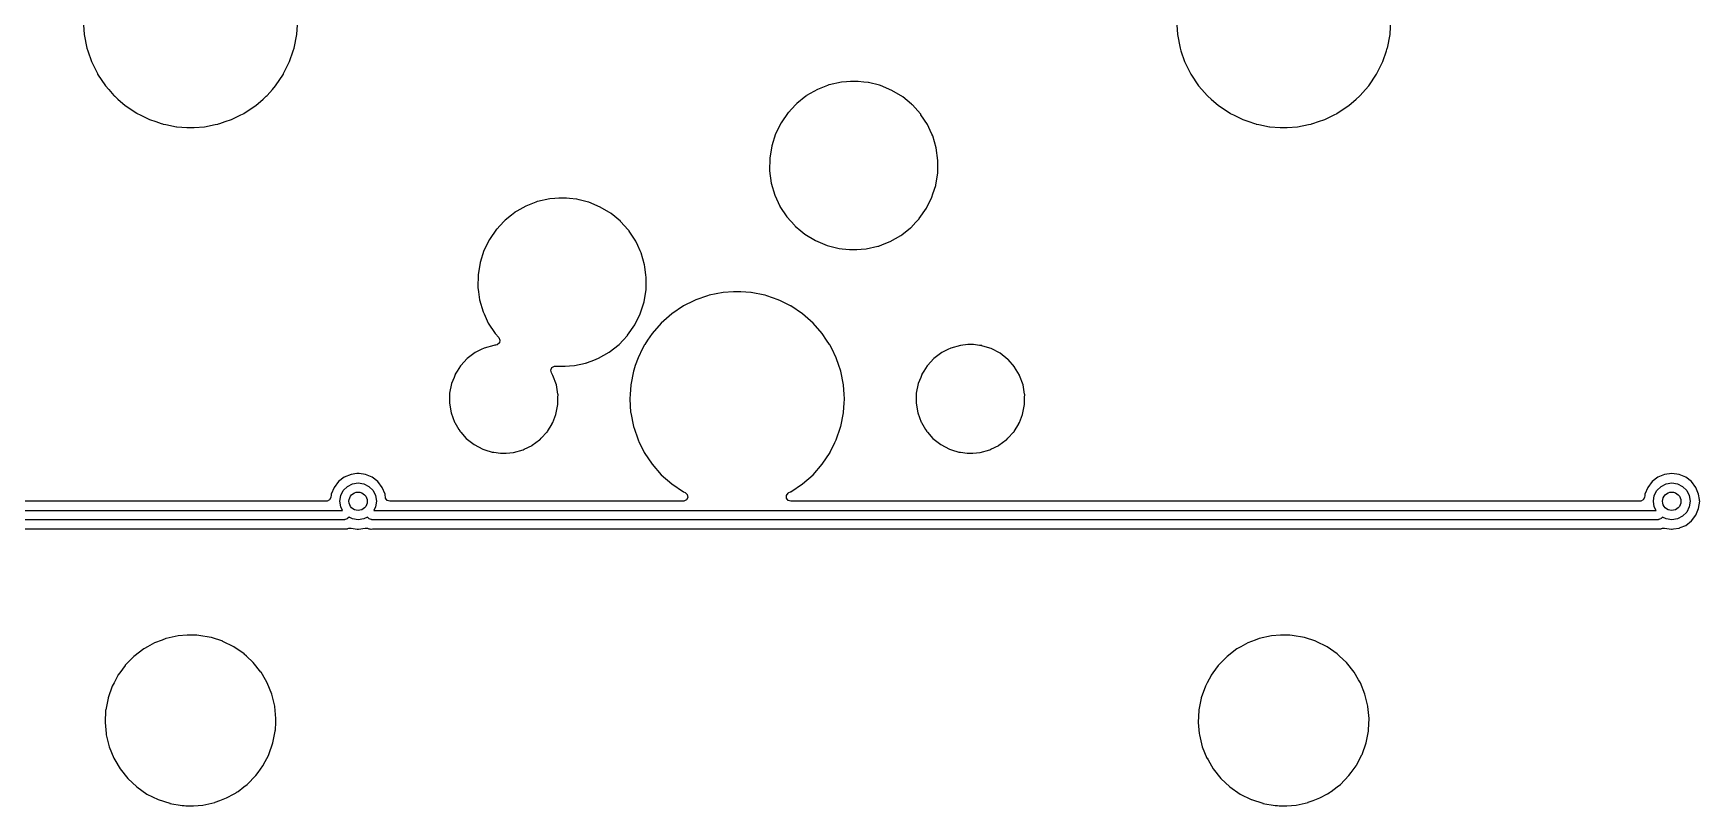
# Model space of a CAD drawing. Extents: x 0.6 to 14.8, y -5.2 to -0.6.
# Drawn here: x 12.655 to 14.084, y -3.779 to -3.117 of the extents above; entities that cross this region are included whole.
import ezdxf

# ---------------------------------------------------------------- set-up
doc = ezdxf.new("R2010")
doc.units = 0
doc.header["$MEASUREMENT"] = 0
doc.layers.add('BLACK', color=7, linetype='CONTINUOUS')

msp = doc.modelspace()

# ---------------------------------------------------------------- linework, layer by layer
at = {"layer": 'BLACK', "linetype": 'CONTINUOUS'}
for p, q in [((12.698, -3.10564), (12.6988, -3.11738)), ((12.8811, -3.11738), (12.8819, -3.10564)), ((13.635, -3.10564), (13.6358, -3.11738)), ((13.8181, -3.11738), (13.8189, -3.10564)), ((12.6988, -3.11738), (12.6988, -3.11751)), ((12.6988, -3.11751), (12.7011, -3.12931)), ((12.8787, -3.12931), (12.8811, -3.11751)), ((12.8811, -3.11751), (12.8811, -3.11738)), ((13.6358, -3.11738), (13.6358, -3.11751)), ((13.6358, -3.11751), (13.6381, -3.12931)), ((13.8158, -3.12931), (13.8181, -3.11751)), ((13.8181, -3.11751), (13.8181, -3.11738)), ((12.7011, -3.12931), (12.7012, -3.12943)), ((12.7012, -3.12943), (12.7012, -3.12943)), ((12.7012, -3.12943), (12.7019, -3.13155)), ((12.7019, -3.13155), (12.705, -3.1407)), ((12.705, -3.1407), (12.7058, -3.14239)), ((12.874, -3.14239), (12.8749, -3.1407)), ((12.8749, -3.1407), (12.878, -3.13155)), ((12.878, -3.13155), (12.8787, -3.12943)), ((12.8787, -3.12943), (12.8787, -3.12931)), ((12.8787, -3.12943), (12.8787, -3.12943)), ((13.6381, -3.12931), (13.6382, -3.12943)), ((13.6382, -3.12943), (13.6382, -3.12943)), ((13.6382, -3.12943), (13.6389, -3.13155)), ((13.6389, -3.13155), (13.642, -3.1407)), ((13.642, -3.1407), (13.6428, -3.14239)), ((13.8111, -3.14239), (13.8119, -3.1407)), ((13.8119, -3.1407), (13.815, -3.13155)), ((13.815, -3.13155), (13.8157, -3.12943)), ((13.8157, -3.12943), (13.8158, -3.12931)), ((13.8157, -3.12943), (13.8157, -3.12943)), ((12.7058, -3.14239), (12.7101, -3.15115)), ((12.7101, -3.15115), (12.7103, -3.15149)), ((12.7103, -3.15149), (12.717, -3.16149)), ((12.8629, -3.16149), (12.8696, -3.15149)), ((12.8696, -3.15149), (12.8697, -3.15115)), ((12.8697, -3.15115), (12.874, -3.14239)), ((13.6428, -3.14239), (13.6471, -3.15115)), ((13.6471, -3.15115), (13.6473, -3.15149)), ((13.6473, -3.15149), (13.654, -3.16149)), ((13.7999, -3.16149), (13.8066, -3.15149)), ((13.8066, -3.15149), (13.8067, -3.15115)), ((13.8067, -3.15115), (13.8111, -3.14239)), ((12.717, -3.16149), (12.7198, -3.16469)), ((12.7198, -3.16469), (12.7243, -3.16984)), ((12.7243, -3.16984), (12.7249, -3.17053)), ((12.7249, -3.17053), (12.725, -3.17061)), ((12.725, -3.17061), (12.7277, -3.17295)), ((12.8522, -3.17295), (12.8549, -3.17061)), ((12.8549, -3.17053), (12.8555, -3.16984)), ((12.8549, -3.17061), (12.8549, -3.17053)), ((12.8555, -3.16984), (12.8601, -3.16469)), ((12.8601, -3.16469), (12.8629, -3.16149)), ((13.3173, -3.17061), (13.3096, -3.17664)), ((13.3179, -3.1701), (13.3173, -3.17061)), ((13.318, -3.17001), (13.3179, -3.1701)), ((13.3179, -3.1701), (13.3179, -3.1701)), ((13.3273, -3.16469), (13.318, -3.17001)), ((13.3359, -3.16135), (13.3273, -3.16469)), ((13.3372, -3.16086), (13.3359, -3.16135)), ((13.3373, -3.16081), (13.3372, -3.16086)), ((13.3372, -3.16086), (13.3372, -3.16086)), ((13.3478, -3.15845), (13.3373, -3.16081)), ((13.3479, -3.15844), (13.3478, -3.15845)), ((13.3521, -3.15812), (13.3479, -3.15844)), ((13.3479, -3.15844), (13.3479, -3.15844)), ((13.3557, -3.15785), (13.3521, -3.15812)), ((13.3621, -3.15785), (13.3557, -3.15785)), ((13.3672, -3.15837), (13.3621, -3.15785)), ((13.3708, -3.15874), (13.3672, -3.15837)), ((13.371, -3.15875), (13.3708, -3.15874)), ((13.3708, -3.15874), (13.3708, -3.15874)), ((13.3711, -3.15879), (13.371, -3.15875)), ((13.3804, -3.16114), (13.3711, -3.15879)), ((13.3711, -3.15879), (13.3711, -3.15879)), ((13.3814, -3.16139), (13.3804, -3.16114)), ((13.3912, -3.16553), (13.3814, -3.16139)), ((13.4004, -3.17109), (13.3912, -3.16553)), ((13.654, -3.16149), (13.6568, -3.16469)), ((13.6568, -3.16469), (13.6613, -3.16984)), ((13.6613, -3.16984), (13.6619, -3.17053)), ((13.6619, -3.17053), (13.662, -3.17061)), ((13.662, -3.17061), (13.6647, -3.17295)), ((13.7892, -3.17295), (13.7919, -3.17061)), ((13.7919, -3.17061), (13.792, -3.17053)), ((13.792, -3.17053), (13.7926, -3.16984)), ((13.7926, -3.16984), (13.7971, -3.16469)), ((13.7971, -3.16469), (13.7999, -3.16149)), ((12.7277, -3.17295), (12.734, -3.17846)), ((12.734, -3.17846), (12.744, -3.18514)), ((12.8359, -3.18514), (12.8459, -3.17846)), ((12.8459, -3.17846), (12.8522, -3.17295)), ((13.3023, -3.18444), (13.2962, -3.19324)), ((13.3024, -3.18434), (13.3023, -3.18444)), ((13.3084, -3.17794), (13.3024, -3.18434)), ((13.3024, -3.18434), (13.3024, -3.18434)), ((13.3096, -3.17664), (13.3084, -3.17794)), ((13.4005, -3.17118), (13.4004, -3.17109)), ((13.408, -3.17737), (13.4005, -3.17118)), ((13.4086, -3.17794), (13.408, -3.17737)), ((13.4087, -3.17804), (13.4086, -3.17794)), ((13.4156, -3.18569), (13.4087, -3.17804)), ((13.4087, -3.17804), (13.4087, -3.17804)), ((13.6647, -3.17295), (13.671, -3.17846)), ((13.671, -3.17846), (13.681, -3.18514)), ((13.7729, -3.18514), (13.7829, -3.17846)), ((13.7829, -3.17846), (13.7892, -3.17295)), ((12.744, -3.18514), (12.7441, -3.1852)), ((12.7441, -3.1852), (12.7441, -3.1852)), ((12.7441, -3.1852), (12.7468, -3.18653)), ((12.7468, -3.18653), (12.7547, -3.19046)), ((12.7547, -3.19046), (12.7602, -3.19231)), ((12.7602, -3.19231), (12.7648, -3.19389)), ((12.7648, -3.19389), (12.7661, -3.19433)), ((12.7661, -3.19433), (12.7663, -3.19435)), ((12.7663, -3.19435), (12.7663, -3.19435)), ((12.7663, -3.19435), (12.7687, -3.19484)), ((12.7687, -3.19484), (12.7779, -3.19667)), ((12.7779, -3.19667), (12.7781, -3.19668)), ((12.7781, -3.19668), (12.7781, -3.19668)), ((12.7781, -3.19668), (12.7869, -3.19726)), ((12.7869, -3.19726), (12.7869, -3.19726)), ((12.7869, -3.19726), (12.7869, -3.19726)), ((12.7869, -3.19726), (12.7929, -3.19726)), ((12.7929, -3.19726), (12.793, -3.19726)), ((12.793, -3.19726), (12.8018, -3.19668)), ((12.793, -3.19726), (12.793, -3.19726)), ((12.8018, -3.19668), (12.8019, -3.19667)), ((12.8018, -3.19668), (12.8018, -3.19668)), ((12.8019, -3.19667), (12.8112, -3.19484)), ((12.8112, -3.19484), (12.8136, -3.19435)), ((12.8136, -3.19435), (12.8137, -3.19433)), ((12.8136, -3.19435), (12.8136, -3.19435)), ((12.8137, -3.19433), (12.815, -3.19389)), ((12.815, -3.19389), (12.8197, -3.19231)), ((12.8197, -3.19231), (12.8251, -3.19046)), ((12.8251, -3.19046), (12.8331, -3.18653)), ((12.8331, -3.18653), (12.8358, -3.1852)), ((12.8358, -3.1852), (12.8359, -3.18514)), ((12.8358, -3.1852), (12.8358, -3.1852)), ((13.2962, -3.19324), (13.2914, -3.20285)), ((13.4158, -3.18593), (13.4156, -3.18569)), ((13.4158, -3.18605), (13.4158, -3.18593)), ((13.416, -3.18635), (13.4158, -3.18605)), ((13.4158, -3.18605), (13.4158, -3.18605)), ((13.4216, -3.19488), (13.416, -3.18635)), ((13.424, -3.19994), (13.4216, -3.19488)), ((13.681, -3.18514), (13.6811, -3.1852)), ((13.6811, -3.1852), (13.6811, -3.1852)), ((13.6811, -3.1852), (13.6838, -3.18653)), ((13.6838, -3.18653), (13.6918, -3.19046)), ((13.6918, -3.19046), (13.6972, -3.19231)), ((13.6972, -3.19231), (13.7018, -3.19389)), ((13.7018, -3.19389), (13.7031, -3.19433)), ((13.7031, -3.19433), (13.7033, -3.19435)), ((13.7033, -3.19435), (13.7033, -3.19435)), ((13.7033, -3.19435), (13.7057, -3.19484)), ((13.7057, -3.19484), (13.7149, -3.19667)), ((13.7149, -3.19667), (13.7151, -3.19668)), ((13.7151, -3.19668), (13.7151, -3.19668)), ((13.7151, -3.19668), (13.7239, -3.19726)), ((13.7239, -3.19726), (13.7239, -3.19726)), ((13.7239, -3.19726), (13.7239, -3.19726)), ((13.7239, -3.19726), (13.7299, -3.19726)), ((13.7299, -3.19726), (13.73, -3.19726)), ((13.73, -3.19726), (13.7388, -3.19668)), ((13.73, -3.19726), (13.73, -3.19726)), ((13.7388, -3.19668), (13.7389, -3.19667)), ((13.7388, -3.19668), (13.7388, -3.19668)), ((13.7389, -3.19667), (13.7482, -3.19484)), ((13.7482, -3.19484), (13.7506, -3.19435)), ((13.7506, -3.19435), (13.7507, -3.19433)), ((13.7506, -3.19435), (13.7506, -3.19435)), ((13.7507, -3.19433), (13.752, -3.19389)), ((13.752, -3.19389), (13.7567, -3.19231)), ((13.7567, -3.19231), (13.7621, -3.19046)), ((13.7621, -3.19046), (13.7701, -3.18653)), ((13.7701, -3.18653), (13.7728, -3.1852)), ((13.7728, -3.1852), (13.7729, -3.18514)), ((13.7728, -3.1852), (13.7728, -3.1852)), ((13.2882, -3.21305), (13.2864, -3.22362)), ((13.2914, -3.20285), (13.2882, -3.21305)), ((13.4254, -3.20299), (13.424, -3.19994)), ((13.4261, -3.20461), (13.4254, -3.20299)), ((13.4291, -3.2149), (13.4261, -3.20461)), ((13.2864, -3.22362), (13.2863, -3.23433)), ((13.4306, -3.22551), (13.4291, -3.2149)), ((13.4305, -3.23433), (13.4306, -3.22565)), ((13.4306, -3.22565), (13.4306, -3.22551)), ((13.2863, -3.23433), (13.2877, -3.24495)), ((13.4287, -3.24679), (13.4301, -3.23802)), ((13.4301, -3.23802), (13.4304, -3.23636)), ((13.4304, -3.23484), (13.4305, -3.23433)), ((13.4304, -3.23622), (13.4304, -3.23484)), ((13.4304, -3.23636), (13.4304, -3.23622)), ((13.4304, -3.23636), (13.4304, -3.23636)), ((13.2877, -3.24495), (13.2907, -3.25523)), ((13.2907, -3.25523), (13.2908, -3.25536)), ((13.2908, -3.25536), (13.2908, -3.25536)), ((13.2908, -3.25536), (13.2951, -3.26476)), ((13.4254, -3.25699), (13.4263, -3.2542)), ((13.4263, -3.2542), (13.4287, -3.24693)), ((13.4287, -3.24693), (13.4287, -3.24679)), ((13.0679, -3.2701), (13.065, -3.27237)), ((13.068, -3.27001), (13.0679, -3.2701)), ((13.0679, -3.2701), (13.0679, -3.2701)), ((13.0686, -3.2697), (13.068, -3.27001)), ((13.0696, -3.2691), (13.0686, -3.2697)), ((13.0773, -3.26469), (13.0696, -3.2691)), ((13.0859, -3.26135), (13.0773, -3.26469)), ((13.0872, -3.26086), (13.0859, -3.26135)), ((13.0873, -3.26081), (13.0872, -3.26086)), ((13.0872, -3.26086), (13.0872, -3.26086)), ((13.0978, -3.25845), (13.0873, -3.26081)), ((13.0979, -3.25844), (13.0978, -3.25845)), ((13.1021, -3.25812), (13.0979, -3.25844)), ((13.0979, -3.25844), (13.0979, -3.25844)), ((13.1057, -3.25785), (13.1021, -3.25812)), ((13.1121, -3.25785), (13.1057, -3.25785)), ((13.1148, -3.25813), (13.1121, -3.25785)), ((13.1208, -3.25874), (13.1148, -3.25813)), ((13.121, -3.25875), (13.1208, -3.25874)), ((13.1208, -3.25874), (13.1208, -3.25874)), ((13.1232, -3.2593), (13.121, -3.25875)), ((13.1299, -3.26101), (13.1232, -3.2593)), ((13.1314, -3.26139), (13.1299, -3.26101)), ((13.1412, -3.26553), (13.1314, -3.26139)), ((13.1504, -3.27109), (13.1412, -3.26553)), ((13.2951, -3.26476), (13.2952, -3.26496)), ((13.2952, -3.26496), (13.3011, -3.27392)), ((13.4146, -3.2754), (13.4207, -3.2666)), ((13.4207, -3.2666), (13.4254, -3.25699)), ((13.0523, -3.28444), (13.0462, -3.29324)), ((13.0524, -3.28434), (13.0523, -3.28444)), ((13.0584, -3.27794), (13.0524, -3.28434)), ((13.0524, -3.28434), (13.0524, -3.28434)), ((13.0596, -3.27664), (13.0584, -3.27794)), ((13.065, -3.27237), (13.0596, -3.27664)), ((13.1505, -3.27118), (13.1504, -3.27109)), ((13.1584, -3.27771), (13.1505, -3.27118)), ((13.1586, -3.27794), (13.1584, -3.27771)), ((13.1587, -3.27804), (13.1586, -3.27794)), ((13.1647, -3.28468), (13.1587, -3.27804)), ((13.1587, -3.27804), (13.1587, -3.27804)), ((13.1658, -3.28593), (13.1647, -3.28468)), ((13.3011, -3.27392), (13.3012, -3.27402)), ((13.3012, -3.27402), (13.3012, -3.27402)), ((13.3012, -3.27402), (13.3078, -3.2814)), ((13.3078, -3.2814), (13.3082, -3.28191)), ((13.3082, -3.28191), (13.3083, -3.282)), ((13.3083, -3.282), (13.3083, -3.282)), ((13.3083, -3.282), (13.3131, -3.28593)), ((13.3995, -3.28933), (13.4071, -3.28329)), ((13.4071, -3.28329), (13.4073, -3.2832)), ((13.4073, -3.2832), (13.4117, -3.27853)), ((13.4117, -3.27853), (13.4145, -3.27551)), ((13.4145, -3.27551), (13.4146, -3.2754)), ((13.4145, -3.27551), (13.4145, -3.27551)), ((13.0462, -3.29324), (13.0414, -3.30285)), ((13.1658, -3.28605), (13.1658, -3.28593)), ((13.166, -3.2863), (13.1658, -3.28605)), ((13.1658, -3.28605), (13.1658, -3.28605)), ((13.1716, -3.29488), (13.166, -3.2863)), ((13.1733, -3.29849), (13.1716, -3.29488)), ((13.1754, -3.30299), (13.1733, -3.29849)), ((13.3131, -3.28593), (13.3165, -3.28876)), ((13.3165, -3.28876), (13.3256, -3.29431)), ((13.3256, -3.29431), (13.3355, -3.29846)), ((13.3355, -3.29846), (13.3356, -3.29849)), ((13.3356, -3.29849), (13.3356, -3.29849)), ((13.3356, -3.29849), (13.3403, -3.29969)), ((13.3691, -3.3014), (13.3792, -3.29911)), ((13.3792, -3.29911), (13.3794, -3.29906)), ((13.3794, -3.29906), (13.3796, -3.29903)), ((13.3796, -3.29903), (13.3798, -3.29893)), ((13.3798, -3.29893), (13.383, -3.29771)), ((13.383, -3.29771), (13.3895, -3.29515)), ((13.3895, -3.29515), (13.3988, -3.28983)), ((13.3988, -3.28983), (13.3995, -3.28933)), ((13.0382, -3.31305), (13.0364, -3.32362)), ((13.0414, -3.30285), (13.0382, -3.31305)), ((13.1761, -3.30461), (13.1754, -3.30299)), ((13.1791, -3.3149), (13.1761, -3.30461)), ((13.3403, -3.29969), (13.3459, -3.30109)), ((13.3459, -3.30109), (13.346, -3.30111)), ((13.346, -3.30111), (13.346, -3.30111)), ((13.346, -3.30111), (13.3486, -3.30136)), ((13.3486, -3.30136), (13.3548, -3.30199)), ((13.3548, -3.30199), (13.3612, -3.30199)), ((13.3612, -3.30199), (13.3647, -3.30172)), ((13.3647, -3.30172), (13.369, -3.30141)), ((13.369, -3.30141), (13.3691, -3.3014)), ((13.369, -3.30141), (13.369, -3.30141)), ((13.0364, -3.32362), (13.0363, -3.33433)), ((13.1794, -3.31689), (13.1791, -3.3149)), ((13.1803, -3.32378), (13.1794, -3.31689)), ((13.1806, -3.32551), (13.1803, -3.32378)), ((13.1804, -3.33622), (13.1806, -3.32551)), ((13.0363, -3.33433), (13.0363, -3.33448)), ((13.0363, -3.33448), (13.0363, -3.33448)), ((13.0363, -3.33448), (13.0368, -3.33817)), ((13.0368, -3.33817), (13.0377, -3.34495)), ((13.1787, -3.34679), (13.1804, -3.33622)), ((13.2331, -3.34162), (13.2232, -3.34497)), ((13.2345, -3.34115), (13.2331, -3.34162)), ((13.2346, -3.34111), (13.2345, -3.34115)), ((13.2345, -3.34115), (13.2345, -3.34115)), ((13.2464, -3.33876), (13.2346, -3.34111)), ((13.2466, -3.33875), (13.2464, -3.33876)), ((13.2554, -3.33817), (13.2466, -3.33875)), ((13.2466, -3.33875), (13.2466, -3.33875)), ((13.2614, -3.33817), (13.2554, -3.33817)), ((13.2554, -3.33817), (13.2554, -3.33817)), ((13.2554, -3.33817), (13.2554, -3.33817)), ((13.2615, -3.33817), (13.2614, -3.33817)), ((13.2703, -3.33875), (13.2615, -3.33817)), ((13.2615, -3.33817), (13.2615, -3.33817)), ((13.2704, -3.33876), (13.2703, -3.33875)), ((13.2703, -3.33875), (13.2703, -3.33875)), ((13.2822, -3.34111), (13.2704, -3.33876)), ((13.2824, -3.34115), (13.2822, -3.34111)), ((13.2838, -3.34162), (13.2824, -3.34115)), ((13.2824, -3.34115), (13.2824, -3.34115)), ((13.2936, -3.34497), (13.2838, -3.34162)), ((13.0377, -3.34495), (13.0407, -3.35523)), ((13.0407, -3.35523), (13.0408, -3.35536)), ((13.0408, -3.35536), (13.0408, -3.35536)), ((13.0408, -3.35536), (13.0416, -3.35712)), ((13.1754, -3.35699), (13.1787, -3.34679)), ((13.2125, -3.35029), (13.2025, -3.35697)), ((13.2126, -3.35023), (13.2125, -3.35029)), ((13.2214, -3.3459), (13.2126, -3.35023)), ((13.2126, -3.35023), (13.2126, -3.35023)), ((13.2232, -3.34497), (13.2214, -3.3459)), ((13.2955, -3.3459), (13.2936, -3.34497)), ((13.3043, -3.35023), (13.2955, -3.3459)), ((13.3044, -3.35029), (13.3043, -3.35023)), ((13.3043, -3.35023), (13.3043, -3.35023)), ((13.3144, -3.35697), (13.3044, -3.35029)), ((13.0416, -3.35712), (13.0452, -3.36496)), ((13.0452, -3.36496), (13.0511, -3.37392)), ((13.1646, -3.3754), (13.1707, -3.3666)), ((13.1707, -3.3666), (13.1754, -3.35699)), ((13.1934, -3.3649), (13.1855, -3.37395)), ((13.2025, -3.35697), (13.1934, -3.3649)), ((13.3235, -3.3649), (13.3144, -3.35697)), ((13.3314, -3.37395), (13.3235, -3.3649)), ((13.0499, -3.38403), (13.0417, -3.38635)), ((13.0508, -3.38395), (13.0499, -3.38403)), ((13.0517, -3.38387), (13.0508, -3.38395)), ((13.0511, -3.37392), (13.0541, -3.37733)), ((13.0529, -3.38356), (13.0517, -3.38387)), ((13.0547, -3.38195), (13.0529, -3.38356)), ((13.0541, -3.37733), (13.0542, -3.37739)), ((13.0542, -3.37739), (13.0552, -3.3796)), ((13.0552, -3.3796), (13.0547, -3.38195)), ((13.1488, -3.38983), (13.1573, -3.3832)), ((13.1573, -3.3832), (13.1607, -3.3796)), ((13.1607, -3.3796), (13.1645, -3.37551)), ((13.1645, -3.37551), (13.1646, -3.3754)), ((13.1645, -3.37551), (13.1645, -3.37551)), ((13.1787, -3.38406), (13.1774, -3.3868)), ((13.1788, -3.38395), (13.1787, -3.38406)), ((13.1787, -3.38406), (13.1787, -3.38406)), ((13.1793, -3.3832), (13.1788, -3.38395)), ((13.1817, -3.3796), (13.1793, -3.3832)), ((13.1855, -3.37395), (13.1817, -3.3796)), ((13.3352, -3.3796), (13.3314, -3.37395)), ((13.3376, -3.3832), (13.3352, -3.3796)), ((13.3381, -3.38395), (13.3376, -3.3832)), ((13.3381, -3.38406), (13.3381, -3.38395)), ((13.3395, -3.3868), (13.3381, -3.38406)), ((13.3381, -3.38406), (13.3381, -3.38406)), ((13.4499, -3.38403), (13.4417, -3.38635)), ((13.4563, -3.38344), (13.4499, -3.38403)), ((13.4612, -3.38344), (13.4563, -3.38344)), ((13.4661, -3.38403), (13.4612, -3.38344)), ((13.468, -3.38424), (13.4661, -3.38403)), ((13.4681, -3.38427), (13.468, -3.38424)), ((13.468, -3.38424), (13.468, -3.38424)), ((13.4683, -3.38432), (13.4681, -3.38427)), ((13.4731, -3.38579), (13.4683, -3.38432)), ((13.4683, -3.38432), (13.4683, -3.38432)), ((13.0271, -3.39537), (13.0215, -3.40136)), ((13.0272, -3.39523), (13.0271, -3.39537)), ((13.034, -3.39012), (13.0272, -3.39523)), ((13.0392, -3.38757), (13.034, -3.39012)), ((13.0415, -3.38642), (13.0392, -3.38757)), ((13.0417, -3.38635), (13.0415, -3.38642)), ((13.0415, -3.38642), (13.0415, -3.38642)), ((13.1191, -3.4014), (13.1284, -3.39929)), ((13.1284, -3.39929), (13.1294, -3.39906)), ((13.1294, -3.39906), (13.1296, -3.39903)), ((13.1296, -3.39903), (13.1301, -3.39884)), ((13.1301, -3.39884), (13.1356, -3.3967)), ((13.1356, -3.3967), (13.1395, -3.39515)), ((13.1395, -3.39515), (13.1488, -3.38983)), ((13.1735, -3.39473), (13.1712, -3.40138)), ((13.1774, -3.3868), (13.1735, -3.39473)), ((13.3434, -3.39473), (13.3395, -3.3868)), ((13.3456, -3.40138), (13.3434, -3.39473)), ((13.4271, -3.39537), (13.4215, -3.40136)), ((13.4272, -3.39523), (13.4271, -3.39537)), ((13.434, -3.39012), (13.4272, -3.39523)), ((13.4392, -3.38757), (13.434, -3.39012)), ((13.4415, -3.38642), (13.4392, -3.38757)), ((13.4417, -3.38635), (13.4415, -3.38642)), ((13.4415, -3.38642), (13.4415, -3.38642)), ((13.4763, -3.3868), (13.4731, -3.38579)), ((13.4839, -3.39078), (13.4763, -3.3868)), ((13.4906, -3.39606), (13.4839, -3.39078)), ((13.4907, -3.3962), (13.4906, -3.39606)), ((13.4961, -3.40235), (13.4907, -3.3962)), ((13.0158, -3.41146), (13.0137, -3.41666)), ((13.0168, -3.4089), (13.0158, -3.41146)), ((13.0185, -3.40604), (13.0168, -3.40873)), ((13.0168, -3.40873), (13.0168, -3.4089)), ((13.0168, -3.4089), (13.0168, -3.4089)), ((13.0213, -3.40166), (13.0185, -3.40604)), ((13.0214, -3.40151), (13.0213, -3.40166)), ((13.0213, -3.40166), (13.0213, -3.40166)), ((13.0215, -3.40136), (13.0214, -3.40151)), ((13.0988, -3.40533), (13.0997, -3.40312)), ((13.0993, -3.40768), (13.0988, -3.40533)), ((13.1006, -3.40983), (13.0993, -3.40768)), ((13.0997, -3.40312), (13.1018, -3.40189)), ((13.1035, -3.41784), (13.1006, -3.40983)), ((13.1018, -3.40189), (13.103, -3.40181)), ((13.103, -3.40181), (13.1048, -3.40199)), ((13.1048, -3.40199), (13.1112, -3.40199)), ((13.1112, -3.40199), (13.1147, -3.40172)), ((13.1147, -3.40172), (13.119, -3.40141)), ((13.119, -3.40141), (13.1191, -3.4014)), ((13.119, -3.40141), (13.119, -3.40141)), ((13.1696, -3.40612), (13.1673, -3.41792)), ((13.1699, -3.40533), (13.1696, -3.40612)), ((13.1712, -3.40138), (13.1699, -3.40533)), ((13.347, -3.40533), (13.3456, -3.40138)), ((13.3473, -3.40612), (13.347, -3.40533)), ((13.3496, -3.41792), (13.3473, -3.40612)), ((13.4158, -3.41146), (13.4137, -3.41666)), ((13.4168, -3.4089), (13.4158, -3.41146)), ((13.4185, -3.40604), (13.4168, -3.40873)), ((13.4168, -3.40873), (13.4168, -3.4089)), ((13.4168, -3.4089), (13.4168, -3.4089)), ((13.4213, -3.40166), (13.4185, -3.40604)), ((13.4214, -3.40151), (13.4213, -3.40166)), ((13.4213, -3.40166), (13.4213, -3.40166)), ((13.4215, -3.40136), (13.4214, -3.40151)), ((13.4962, -3.40249), (13.4961, -3.40235)), ((13.4961, -3.40235), (13.4961, -3.40235)), ((13.4963, -3.40264), (13.4962, -3.40249)), ((13.5005, -3.40967), (13.4963, -3.40264)), ((13.4963, -3.40264), (13.4963, -3.40264)), ((13.5006, -3.40983), (13.5005, -3.40967)), ((13.5005, -3.40967), (13.5005, -3.40967)), ((13.5035, -3.41784), (13.5006, -3.40983)), ((13.012, -3.42632), (13.0119, -3.43299)), ((13.0137, -3.41666), (13.012, -3.42504)), ((13.012, -3.42504), (13.012, -3.42632)), ((13.1035, -3.41802), (13.1035, -3.41784)), ((13.1049, -3.426), (13.1035, -3.41802)), ((13.105, -3.42626), (13.1049, -3.426)), ((13.1049, -3.42843), (13.105, -3.42644)), ((13.105, -3.42644), (13.105, -3.42626)), ((13.105, -3.42644), (13.105, -3.42644)), ((13.1667, -3.426), (13.1665, -3.42992)), ((13.1673, -3.41805), (13.1667, -3.426)), ((13.1673, -3.41792), (13.1673, -3.41805)), ((13.1673, -3.41805), (13.1673, -3.41805)), ((13.3496, -3.41805), (13.3496, -3.41792)), ((13.3501, -3.426), (13.3496, -3.41805)), ((13.3496, -3.41805), (13.3496, -3.41805)), ((13.3504, -3.42992), (13.3501, -3.426)), ((13.412, -3.42632), (13.4119, -3.43299)), ((13.4137, -3.41666), (13.412, -3.42504)), ((13.412, -3.42504), (13.412, -3.42632)), ((13.5035, -3.41802), (13.5035, -3.41784)), ((13.5049, -3.426), (13.5035, -3.41802)), ((13.505, -3.42626), (13.5049, -3.426)), ((13.5049, -3.42843), (13.505, -3.42644)), ((13.505, -3.42644), (13.505, -3.42626)), ((13.505, -3.42644), (13.505, -3.42644)), ((13.0119, -3.43299), (13.0119, -3.43358)), ((13.0119, -3.43358), (13.0133, -3.442)), ((13.0133, -3.442), (13.0163, -3.45002)), ((13.1032, -3.44318), (13.1049, -3.4348)), ((13.1049, -3.4348), (13.1049, -3.42843)), ((13.1665, -3.42992), (13.1665, -3.43005)), ((13.1665, -3.43005), (13.1672, -3.44137)), ((13.1672, -3.44137), (13.1673, -3.44192)), ((13.1673, -3.44192), (13.1696, -3.45372)), ((13.3473, -3.45372), (13.3496, -3.44192)), ((13.3496, -3.44137), (13.3501, -3.43358)), ((13.3496, -3.44192), (13.3496, -3.44137)), ((13.3501, -3.43358), (13.3504, -3.43005)), ((13.3504, -3.43005), (13.3504, -3.42992)), ((13.4119, -3.43299), (13.4119, -3.43358)), ((13.4119, -3.43358), (13.4133, -3.442)), ((13.4133, -3.442), (13.4163, -3.45002)), ((13.5032, -3.44318), (13.5049, -3.4348)), ((13.5049, -3.43358), (13.5049, -3.42843)), ((13.5049, -3.4348), (13.5049, -3.43358)), ((13.0163, -3.45002), (13.0164, -3.45017)), ((13.0164, -3.45017), (13.0164, -3.45017)), ((13.0164, -3.45017), (13.02, -3.45624)), ((13.02, -3.45624), (13.0207, -3.45736)), ((13.0958, -3.45776), (13.0999, -3.45126)), ((13.0999, -3.45126), (13.1, -3.45111)), ((13.1, -3.45111), (13.1004, -3.45017)), ((13.1004, -3.45017), (13.1031, -3.44334)), ((13.1031, -3.44334), (13.1032, -3.44318)), ((13.1696, -3.45372), (13.1697, -3.45384)), ((13.1697, -3.45384), (13.1697, -3.45384)), ((13.1697, -3.45384), (13.1698, -3.45428)), ((13.1698, -3.45428), (13.1735, -3.46511)), ((13.3434, -3.46511), (13.3471, -3.45428)), ((13.3471, -3.45428), (13.3472, -3.45384)), ((13.3472, -3.45384), (13.3473, -3.45372)), ((13.3472, -3.45384), (13.3472, -3.45384)), ((13.4163, -3.45002), (13.4164, -3.45017)), ((13.4164, -3.45017), (13.4164, -3.45017)), ((13.4164, -3.45017), (13.42, -3.45624)), ((13.42, -3.45624), (13.4207, -3.45736)), ((13.4958, -3.45776), (13.4999, -3.45126)), ((13.4999, -3.45126), (13.5, -3.45111)), ((13.5, -3.45111), (13.5004, -3.45017)), ((13.5004, -3.45017), (13.5031, -3.44334)), ((13.5031, -3.44334), (13.5032, -3.44318)), ((13.0207, -3.45736), (13.0208, -3.45749)), ((13.0208, -3.45749), (13.0208, -3.45749)), ((13.0208, -3.45749), (13.0217, -3.4585)), ((13.0217, -3.4585), (13.0263, -3.46378)), ((13.0263, -3.46378), (13.033, -3.46907)), ((13.033, -3.46907), (13.0406, -3.47304)), ((13.076, -3.4731), (13.0827, -3.4698)), ((13.0827, -3.4698), (13.0828, -3.46972)), ((13.0827, -3.4698), (13.0827, -3.4698)), ((13.0828, -3.46972), (13.089, -3.46508)), ((13.089, -3.46508), (13.0895, -3.46471)), ((13.0895, -3.46471), (13.0897, -3.46461)), ((13.0895, -3.46471), (13.0895, -3.46471)), ((13.0897, -3.46461), (13.0906, -3.46364)), ((13.0906, -3.46364), (13.0953, -3.45847)), ((13.0953, -3.45847), (13.0955, -3.45834)), ((13.0953, -3.45847), (13.0953, -3.45847)), ((13.0955, -3.45834), (13.0958, -3.45776)), ((13.1735, -3.46511), (13.1746, -3.46744)), ((13.1746, -3.46744), (13.1787, -3.4756)), ((13.3382, -3.4756), (13.3422, -3.46744)), ((13.3422, -3.46744), (13.3434, -3.46511)), ((13.4207, -3.45736), (13.4208, -3.45749)), ((13.4208, -3.45749), (13.4208, -3.45749)), ((13.4208, -3.45749), (13.4217, -3.4585)), ((13.4217, -3.4585), (13.4263, -3.46378)), ((13.4263, -3.46378), (13.433, -3.46907)), ((13.433, -3.46907), (13.4406, -3.47304)), ((13.476, -3.4731), (13.4827, -3.4698)), ((13.4827, -3.4698), (13.4828, -3.46972)), ((13.4827, -3.4698), (13.4827, -3.4698)), ((13.4828, -3.46972), (13.489, -3.46508)), ((13.489, -3.46508), (13.4895, -3.46471)), ((13.4895, -3.46471), (13.4897, -3.46461)), ((13.4895, -3.46471), (13.4895, -3.46471)), ((13.4897, -3.46461), (13.4906, -3.46364)), ((13.4906, -3.46364), (13.4953, -3.45847)), ((13.4953, -3.45847), (13.4955, -3.45834)), ((13.4953, -3.45847), (13.4953, -3.45847)), ((13.4955, -3.45834), (13.4958, -3.45776)), ((13.0406, -3.47304), (13.0421, -3.47353)), ((13.0421, -3.47353), (13.0486, -3.47552)), ((13.0486, -3.47552), (13.0486, -3.47552)), ((13.0486, -3.47552), (13.0487, -3.47558)), ((13.0487, -3.47558), (13.0489, -3.4756)), ((13.0489, -3.4756), (13.0489, -3.4756)), ((13.0489, -3.4756), (13.0498, -3.47571)), ((13.0498, -3.47571), (13.0557, -3.4764)), ((13.0557, -3.4764), (13.0606, -3.4764)), ((13.0606, -3.4764), (13.0669, -3.47582)), ((13.0669, -3.47582), (13.0752, -3.4735)), ((13.0752, -3.4735), (13.076, -3.4731)), ((13.1787, -3.4756), (13.1788, -3.4759)), ((13.1788, -3.4759), (13.1855, -3.4859)), ((13.3314, -3.4859), (13.3381, -3.4759)), ((13.3381, -3.4759), (13.3382, -3.4756)), ((13.4406, -3.47304), (13.4421, -3.47353)), ((13.4421, -3.47353), (13.4486, -3.47552)), ((13.4486, -3.47552), (13.4486, -3.47552)), ((13.4486, -3.47552), (13.4487, -3.47558)), ((13.4487, -3.47558), (13.4489, -3.4756)), ((13.4489, -3.4756), (13.4489, -3.4756)), ((13.4489, -3.4756), (13.4498, -3.47571)), ((13.4498, -3.47571), (13.4557, -3.4764)), ((13.4557, -3.4764), (13.4606, -3.4764)), ((13.4606, -3.4764), (13.4669, -3.47582)), ((13.4669, -3.47582), (13.4752, -3.4735)), ((13.4752, -3.4735), (13.476, -3.4731)), ((12.9217, -3.49707), (12.9168, -3.50086)), ((12.9275, -3.49468), (12.9217, -3.49707)), ((12.9326, -3.494), (12.9275, -3.49468)), ((12.9334, -3.4939), (12.9326, -3.494)), ((12.9336, -3.49387), (12.9334, -3.4939)), ((12.9339, -3.4939), (12.9336, -3.49387)), ((12.9346, -3.494), (12.9339, -3.4939)), ((12.9398, -3.49468), (12.9346, -3.494)), ((12.9456, -3.49707), (12.9398, -3.49468)), ((12.9505, -3.50086), (12.9456, -3.49707)), ((13.1855, -3.4859), (13.1934, -3.49494)), ((13.1934, -3.49494), (13.2025, -3.50287)), ((13.3144, -3.50287), (13.3235, -3.49494)), ((13.3235, -3.49494), (13.3314, -3.4859)), ((14.0477, -3.49707), (14.0428, -3.50086)), ((14.0534, -3.49468), (14.0477, -3.49707)), ((14.0596, -3.49387), (14.0534, -3.49468)), ((14.0658, -3.49468), (14.0596, -3.49387)), ((14.0715, -3.49707), (14.0658, -3.49468)), ((14.0765, -3.50086), (14.0715, -3.49707)), ((12.9105, -3.51211), (12.9102, -3.51431)), ((12.9106, -3.51154), (12.9105, -3.51211)), ((12.913, -3.50579), (12.9106, -3.51154)), ((12.9168, -3.50086), (12.913, -3.50579)), ((12.9179, -3.51772), (12.9187, -3.51285)), ((12.9187, -3.51285), (12.9209, -3.50846)), ((12.9209, -3.50846), (12.9244, -3.50498)), ((12.9244, -3.50498), (12.9288, -3.50274)), ((12.9288, -3.50274), (12.9336, -3.50197)), ((12.9336, -3.50197), (12.9385, -3.50274)), ((12.9385, -3.50274), (12.9429, -3.50498)), ((12.9429, -3.50498), (12.9464, -3.50846)), ((12.9464, -3.50846), (12.9486, -3.51285)), ((12.9486, -3.51285), (12.9494, -3.51772)), ((12.9543, -3.50579), (12.9505, -3.50086)), ((12.9567, -3.51154), (12.9543, -3.50579)), ((12.9567, -3.51211), (12.9567, -3.51154)), ((12.957, -3.51431), (12.9567, -3.51211)), ((13.2025, -3.50287), (13.2125, -3.50955)), ((13.2125, -3.50955), (13.2126, -3.50961)), ((13.2126, -3.50961), (13.2126, -3.50961)), ((13.2126, -3.50961), (13.214, -3.5103)), ((13.214, -3.5103), (13.2157, -3.51198)), ((13.2157, -3.51198), (13.2161, -3.51436)), ((13.3009, -3.51259), (13.3023, -3.51065)), ((13.3009, -3.515), (13.3009, -3.51259)), ((13.3023, -3.51065), (13.3029, -3.5103)), ((13.3029, -3.5103), (13.3043, -3.50961)), ((13.3043, -3.50961), (13.3044, -3.50955)), ((13.3043, -3.50961), (13.3043, -3.50961)), ((13.3044, -3.50955), (13.3144, -3.50287)), ((14.0364, -3.51275), (14.0362, -3.51431)), ((14.0366, -3.51154), (14.0364, -3.51275)), ((14.039, -3.50579), (14.0366, -3.51154)), ((14.0428, -3.50086), (14.039, -3.50579)), ((14.0439, -3.51772), (14.0446, -3.51285)), ((14.0446, -3.51285), (14.0469, -3.50846)), ((14.0469, -3.50846), (14.0504, -3.50498)), ((14.0504, -3.50498), (14.0547, -3.50274)), ((14.0547, -3.50274), (14.0596, -3.50197)), ((14.0596, -3.50197), (14.0645, -3.50274)), ((14.0645, -3.50274), (14.0689, -3.50498)), ((14.0689, -3.50498), (14.0724, -3.50846)), ((14.0724, -3.50846), (14.0746, -3.51285)), ((14.0746, -3.51285), (14.0754, -3.51772)), ((14.0803, -3.50579), (14.0765, -3.50086)), ((14.0826, -3.51154), (14.0803, -3.50579)), ((14.0833, -3.51616), (14.0826, -3.51154)), ((11.8267, -3.52559), (12.9202, -3.52559)), ((12.7971, -3.5177), (12.1796, -3.5177)), ((12.9064, -3.5177), (12.7971, -3.5177)), ((12.9071, -3.51763), (12.9064, -3.5177)), ((12.9092, -3.51648), (12.9071, -3.51763)), ((12.9102, -3.51431), (12.9092, -3.51648)), ((12.9187, -3.52258), (12.9179, -3.51772)), ((12.9202, -3.52559), (12.9187, -3.52258)), ((12.9486, -3.52258), (12.9471, -3.52559)), ((12.9471, -3.52559), (14.0462, -3.52559)), ((12.9494, -3.51772), (12.9486, -3.52258)), ((12.9572, -3.515), (12.957, -3.51431)), ((12.9586, -3.51695), (12.9572, -3.515)), ((12.9609, -3.5177), (12.9586, -3.51695)), ((13.2123, -3.5177), (12.9609, -3.5177)), ((13.2129, -3.51764), (13.2123, -3.5177)), ((13.2151, -3.51652), (13.2129, -3.51764)), ((13.2161, -3.51436), (13.2151, -3.51652)), ((13.3023, -3.51695), (13.3009, -3.515)), ((13.3046, -3.5177), (13.3023, -3.51695)), ((13.9229, -3.5177), (13.3046, -3.5177)), ((14.0324, -3.5177), (13.9229, -3.5177)), ((14.0331, -3.51763), (14.0324, -3.5177)), ((14.0352, -3.51648), (14.0331, -3.51763)), ((14.0362, -3.51431), (14.0352, -3.51648)), ((14.0446, -3.52258), (14.0439, -3.51772)), ((14.0462, -3.52559), (14.0446, -3.52258)), ((14.0724, -3.52697), (14.0689, -3.53046)), ((14.0746, -3.52258), (14.0724, -3.52697)), ((14.0754, -3.51772), (14.0746, -3.52258)), ((14.0803, -3.52964), (14.0826, -3.52389)), ((14.0826, -3.52389), (14.0835, -3.51772)), ((14.0834, -3.51732), (14.0833, -3.51616)), ((14.0835, -3.51772), (14.0834, -3.51732)), ((12.9218, -3.53346), (11.8218, -3.53346)), ((11.8261, -3.54136), (12.8235, -3.54136)), ((12.8235, -3.54136), (12.9197, -3.54136)), ((12.9197, -3.54136), (12.9199, -3.54137)), ((12.9199, -3.54137), (12.9201, -3.54143)), ((12.9201, -3.54143), (12.922, -3.54136)), ((12.9221, -3.53337), (12.9218, -3.53346)), ((12.922, -3.54136), (12.9222, -3.54136)), ((12.9224, -3.53342), (12.9221, -3.53337)), ((12.9222, -3.54136), (12.9229, -3.54136)), ((12.9233, -3.533), (12.9224, -3.53342)), ((12.9229, -3.54136), (12.9231, -3.54133)), ((12.9231, -3.54133), (12.9233, -3.54131)), ((12.9241, -3.53271), (12.9233, -3.533)), ((12.9233, -3.54131), (12.9239, -3.54129)), ((12.9239, -3.54129), (12.9241, -3.54128)), ((12.9243, -3.53246), (12.9241, -3.53271)), ((12.9241, -3.54128), (12.9245, -3.54127)), ((12.9241, -3.54128), (12.9241, -3.54128)), ((12.9246, -3.53231), (12.9243, -3.53246)), ((12.9245, -3.54127), (12.9248, -3.54113)), ((12.9258, -3.53116), (12.9246, -3.53231)), ((12.9248, -3.54113), (12.9249, -3.54109)), ((12.9248, -3.54113), (12.9248, -3.54113)), ((12.9249, -3.54109), (12.9257, -3.54084)), ((12.9257, -3.54084), (12.9261, -3.54076)), ((12.9288, -3.53269), (12.9258, -3.53116)), ((12.9261, -3.54076), (12.9275, -3.54081)), ((12.9275, -3.54081), (12.9275, -3.54075)), ((12.9275, -3.54075), (12.9329, -3.54147)), ((12.9336, -3.53346), (12.9288, -3.53269)), ((12.9329, -3.54147), (12.9336, -3.54156)), ((12.9385, -3.53269), (12.9336, -3.53346)), ((12.9336, -3.54156), (12.9339, -3.54153)), ((12.9339, -3.54153), (12.9395, -3.54078)), ((12.9415, -3.53116), (12.9385, -3.53269)), ((12.9395, -3.54078), (12.9398, -3.54075)), ((12.9395, -3.54078), (12.9395, -3.54078)), ((12.9398, -3.54075), (12.9398, -3.54077)), ((12.9398, -3.54077), (12.9415, -3.54075)), ((12.9427, -3.53231), (12.9415, -3.53116)), ((12.9415, -3.54075), (12.9416, -3.54077)), ((12.9416, -3.54077), (12.9421, -3.54095)), ((12.9421, -3.54095), (12.9428, -3.54123)), ((12.9429, -3.53246), (12.9427, -3.53231)), ((12.9428, -3.54123), (12.9428, -3.54123)), ((12.9428, -3.54123), (12.9431, -3.54133)), ((12.9431, -3.53271), (12.9429, -3.53246)), ((12.944, -3.533), (12.9431, -3.53271)), ((12.9431, -3.54133), (12.9434, -3.54136)), ((12.9434, -3.54136), (12.9436, -3.54136)), ((12.9436, -3.54136), (12.9445, -3.54146)), ((12.9448, -3.53342), (12.944, -3.533)), ((12.9445, -3.54146), (12.9445, -3.54147)), ((12.9445, -3.54147), (12.9445, -3.54147)), ((12.9445, -3.54147), (12.9449, -3.54155)), ((12.9451, -3.53337), (12.9448, -3.53342)), ((12.9449, -3.54155), (12.946, -3.54139)), ((12.9454, -3.53346), (12.9451, -3.53337)), ((14.0478, -3.53346), (12.9454, -3.53346)), ((12.946, -3.54139), (12.9465, -3.54136)), ((12.9465, -3.54136), (13.6874, -3.54136)), ((13.6874, -3.54136), (14.0457, -3.54136)), ((14.0457, -3.54136), (14.0459, -3.54137)), ((14.0459, -3.54137), (14.046, -3.54143)), ((14.046, -3.54143), (14.048, -3.54136)), ((14.0481, -3.53337), (14.0478, -3.53346)), ((14.048, -3.54136), (14.0481, -3.54136)), ((14.0484, -3.53342), (14.0481, -3.53337)), ((14.0481, -3.54136), (14.0489, -3.54136)), ((14.0492, -3.533), (14.0484, -3.53342)), ((14.0489, -3.54136), (14.0491, -3.54133)), ((14.0491, -3.54133), (14.0493, -3.54131)), ((14.0501, -3.53271), (14.0492, -3.533)), ((14.0493, -3.54131), (14.0499, -3.54129)), ((14.0499, -3.54129), (14.0501, -3.54128)), ((14.0503, -3.53246), (14.0501, -3.53271)), ((14.0501, -3.54128), (14.0504, -3.54127)), ((14.0506, -3.53231), (14.0503, -3.53246)), ((14.0504, -3.54127), (14.0508, -3.54113)), ((14.0517, -3.53116), (14.0506, -3.53231)), ((14.0508, -3.54113), (14.0509, -3.54109)), ((14.0508, -3.54113), (14.0508, -3.54113)), ((14.0509, -3.54109), (14.0517, -3.54084)), ((14.0547, -3.53269), (14.0517, -3.53116)), ((14.0517, -3.54084), (14.0521, -3.54076)), ((14.0521, -3.54076), (14.0534, -3.54081)), ((14.0534, -3.54081), (14.0534, -3.54075)), ((14.0534, -3.54075), (14.0594, -3.54153)), ((14.0596, -3.53346), (14.0547, -3.53269)), ((14.0594, -3.54153), (14.0596, -3.54156)), ((14.0645, -3.53269), (14.0596, -3.53346)), ((14.0596, -3.54156), (14.0599, -3.54153)), ((14.0599, -3.54153), (14.0612, -3.54136)), ((14.0612, -3.54136), (14.0658, -3.54075)), ((14.0689, -3.53046), (14.0645, -3.53269)), ((14.0658, -3.54075), (14.0665, -3.54047)), ((14.0665, -3.54047), (14.0669, -3.54029)), ((14.0669, -3.54029), (14.0715, -3.53837)), ((14.0715, -3.53837), (14.0765, -3.53458)), ((14.0765, -3.53458), (14.0803, -3.52964)), ((12.7591, -3.63907), (12.7531, -3.6424)), ((12.7655, -3.63665), (12.7591, -3.63907)), ((12.7689, -3.63537), (12.7655, -3.63665)), ((12.769, -3.63532), (12.7689, -3.63537)), ((12.7689, -3.63537), (12.7689, -3.63537)), ((12.7794, -3.63303), (12.769, -3.63532)), ((12.7872, -3.63246), (12.7794, -3.63303)), ((12.7939, -3.63246), (12.7872, -3.63246)), ((12.7953, -3.63253), (12.7939, -3.63246)), ((12.7939, -3.63246), (12.7939, -3.63246)), ((12.7939, -3.63246), (12.7939, -3.63246)), ((12.7972, -3.63263), (12.7953, -3.63253)), ((12.8077, -3.63444), (12.7972, -3.63263)), ((12.8078, -3.63448), (12.8077, -3.63444)), ((12.8176, -3.6377), (12.8078, -3.63448)), ((12.8078, -3.63448), (12.8078, -3.63448)), ((12.8177, -3.63774), (12.8176, -3.6377)), ((12.8272, -3.64247), (12.8177, -3.63774)), ((13.6961, -3.63907), (13.6901, -3.6424)), ((13.7025, -3.63665), (13.6961, -3.63907)), ((13.7059, -3.63537), (13.7025, -3.63665)), ((13.706, -3.63532), (13.7059, -3.63537)), ((13.7059, -3.63537), (13.7059, -3.63537)), ((13.7164, -3.63303), (13.706, -3.63532)), ((13.7242, -3.63246), (13.7164, -3.63303)), ((13.7309, -3.63246), (13.7242, -3.63246)), ((13.7323, -3.63253), (13.7309, -3.63246)), ((13.7309, -3.63246), (13.7309, -3.63246)), ((13.7309, -3.63246), (13.7309, -3.63246)), ((13.7342, -3.63263), (13.7323, -3.63253)), ((13.7447, -3.63444), (13.7342, -3.63263)), ((13.7448, -3.63448), (13.7447, -3.63444)), ((13.7546, -3.6377), (13.7448, -3.63448)), ((13.7448, -3.63448), (13.7448, -3.63448)), ((13.7547, -3.63774), (13.7546, -3.6377)), ((13.7642, -3.64247), (13.7547, -3.63774)), ((12.7414, -3.65065), (12.734, -3.65823)), ((12.7498, -3.64422), (12.7414, -3.65065)), ((12.7504, -3.64389), (12.7498, -3.64422)), ((12.7531, -3.6424), (12.7504, -3.64389)), ((12.8359, -3.64851), (12.8272, -3.64247)), ((12.836, -3.6486), (12.8359, -3.64851)), ((12.8379, -3.65034), (12.836, -3.6486)), ((12.836, -3.6486), (12.836, -3.6486)), ((12.8437, -3.65575), (12.8379, -3.65034)), ((12.8503, -3.66402), (12.8437, -3.65575)), ((13.6784, -3.65065), (13.671, -3.65823)), ((13.6868, -3.64422), (13.6784, -3.65065)), ((13.6874, -3.64389), (13.6868, -3.64422)), ((13.6901, -3.6424), (13.6874, -3.64389)), ((13.7729, -3.64851), (13.7642, -3.64247)), ((13.773, -3.6486), (13.7729, -3.64851)), ((13.7749, -3.65034), (13.773, -3.6486)), ((13.773, -3.6486), (13.773, -3.6486)), ((13.7807, -3.65575), (13.7749, -3.65034)), ((13.7873, -3.66402), (13.7807, -3.65575)), ((12.7277, -3.66693), (12.7244, -3.67316)), ((12.7293, -3.66465), (12.7277, -3.66681)), ((12.7277, -3.66681), (12.7277, -3.66693)), ((12.7277, -3.66693), (12.7277, -3.66693)), ((12.7339, -3.65835), (12.7293, -3.66465)), ((12.734, -3.65823), (12.7339, -3.65835)), ((12.7339, -3.65835), (12.7339, -3.65835)), ((12.8504, -3.66415), (12.8503, -3.66402)), ((12.8542, -3.6707), (12.8504, -3.66415)), ((12.8557, -3.67317), (12.8542, -3.6707)), ((13.6647, -3.66693), (13.6614, -3.67316)), ((13.6648, -3.66681), (13.6647, -3.66693)), ((13.6647, -3.66693), (13.6647, -3.66693)), ((13.6663, -3.66465), (13.6648, -3.66681)), ((13.6709, -3.65835), (13.6663, -3.66465)), ((13.671, -3.65823), (13.6709, -3.65835)), ((13.6709, -3.65835), (13.6709, -3.65835)), ((13.7874, -3.66415), (13.7873, -3.66402)), ((13.7912, -3.6707), (13.7874, -3.66415)), ((13.7927, -3.67317), (13.7912, -3.6707)), ((12.7228, -3.67619), (12.7193, -3.68618)), ((12.7244, -3.67316), (12.7228, -3.67619)), ((12.8596, -3.683), (12.8557, -3.67317)), ((12.8622, -3.6933), (12.8596, -3.683)), ((13.6598, -3.67619), (13.6563, -3.68618)), ((13.6614, -3.67316), (13.6598, -3.67619)), ((13.7966, -3.683), (13.7927, -3.67317)), ((13.7992, -3.6933), (13.7966, -3.683)), ((12.7172, -3.69659), (12.7167, -3.70717)), ((12.7173, -3.69639), (12.7172, -3.69659)), ((12.7193, -3.68632), (12.7173, -3.69639)), ((12.7193, -3.68618), (12.7193, -3.68632)), ((12.8622, -3.69344), (12.8622, -3.6933)), ((12.8631, -3.70371), (12.8622, -3.69344)), ((12.8622, -3.69344), (12.8622, -3.69344)), ((13.6542, -3.69659), (13.6537, -3.70717)), ((13.6543, -3.69639), (13.6542, -3.69659)), ((13.6563, -3.68632), (13.6543, -3.69639)), ((13.6563, -3.68618), (13.6563, -3.68632)), ((13.7992, -3.69344), (13.7992, -3.6933)), ((13.8002, -3.70371), (13.7992, -3.69344)), ((13.7992, -3.69344), (13.7992, -3.69344)), ((12.7167, -3.70717), (12.7167, -3.70731)), ((12.7167, -3.70731), (12.7167, -3.70731)), ((12.7167, -3.70731), (12.7176, -3.71679)), ((12.8627, -3.71361), (12.863, -3.70717)), ((12.863, -3.70717), (12.8632, -3.70399)), ((12.8632, -3.70385), (12.8631, -3.70371)), ((12.8631, -3.70371), (12.8631, -3.70371)), ((12.8632, -3.70399), (12.8632, -3.70385)), ((13.6537, -3.70717), (13.6537, -3.70731)), ((13.6537, -3.70731), (13.6546, -3.71679)), ((13.6537, -3.70731), (13.6537, -3.70731)), ((13.7997, -3.71361), (13.8002, -3.70399)), ((13.8002, -3.70385), (13.8002, -3.70371)), ((13.8002, -3.70371), (13.8002, -3.70371)), ((13.8002, -3.70399), (13.8002, -3.70385)), ((12.7176, -3.71679), (12.7177, -3.71773)), ((12.7177, -3.71773), (12.7202, -3.72802)), ((12.8571, -3.73484), (12.8606, -3.72484)), ((12.8606, -3.72484), (12.8609, -3.7234)), ((12.8609, -3.7234), (12.8626, -3.71458)), ((12.8626, -3.71444), (12.8627, -3.71361)), ((12.8626, -3.71458), (12.8626, -3.71444)), ((12.8626, -3.71458), (12.8626, -3.71458)), ((13.6546, -3.71679), (13.6547, -3.71773)), ((13.6547, -3.71773), (13.6572, -3.72802)), ((13.7941, -3.73484), (13.7976, -3.72484)), ((13.7976, -3.72484), (13.7979, -3.7234)), ((13.7979, -3.7234), (13.7996, -3.71458)), ((13.7996, -3.71444), (13.7997, -3.71361)), ((13.7996, -3.71458), (13.7996, -3.71444)), ((13.7996, -3.71458), (13.7996, -3.71458)), ((12.7202, -3.72802), (12.7242, -3.73785)), ((12.7242, -3.73785), (12.7243, -3.73797)), ((12.7243, -3.73797), (12.7243, -3.73797)), ((12.7243, -3.73797), (12.7251, -3.73937)), ((12.7251, -3.73937), (12.7296, -3.747)), ((12.8523, -3.74383), (12.857, -3.73496)), ((12.857, -3.73496), (12.8571, -3.73484)), ((13.6572, -3.72802), (13.6612, -3.73785)), ((13.6612, -3.73785), (13.6613, -3.73797)), ((13.6613, -3.73797), (13.6613, -3.73797)), ((13.6613, -3.73797), (13.6621, -3.73937)), ((13.6621, -3.73937), (13.6666, -3.747)), ((13.7893, -3.74383), (13.794, -3.73496)), ((13.794, -3.73496), (13.7941, -3.73484)), ((12.7296, -3.747), (12.7362, -3.75528)), ((12.7362, -3.75528), (12.7439, -3.76252)), ((12.8385, -3.76037), (12.8459, -3.75279)), ((12.8459, -3.75279), (12.8478, -3.75008)), ((12.8478, -3.75008), (12.852, -3.74433)), ((12.852, -3.74433), (12.8521, -3.74422)), ((12.8521, -3.74422), (12.8523, -3.74383)), ((13.6666, -3.747), (13.6732, -3.75528)), ((13.6732, -3.75528), (13.6809, -3.76252)), ((13.7755, -3.76037), (13.7829, -3.75279)), ((13.7829, -3.75279), (13.7849, -3.75008)), ((13.7849, -3.75008), (13.789, -3.74433)), ((13.789, -3.74433), (13.7891, -3.74422)), ((13.7891, -3.74422), (13.7893, -3.74383)), ((12.7439, -3.76252), (12.7526, -3.76856)), ((12.7526, -3.76856), (12.7621, -3.77328)), ((12.8208, -3.77195), (12.8274, -3.76828)), ((12.8274, -3.76828), (12.8299, -3.76687)), ((12.8299, -3.76687), (12.83, -3.7668)), ((12.8299, -3.76687), (12.8299, -3.76687)), ((12.83, -3.7668), (12.8307, -3.76629)), ((12.8307, -3.76629), (12.8357, -3.76252)), ((12.8357, -3.76252), (12.8385, -3.76037)), ((13.6809, -3.76252), (13.6897, -3.76856)), ((13.6897, -3.76856), (13.6991, -3.77328)), ((13.7578, -3.77195), (13.7644, -3.76828)), ((13.7644, -3.76828), (13.7669, -3.76687)), ((13.7669, -3.76687), (13.767, -3.7668)), ((13.7669, -3.76687), (13.7669, -3.76687)), ((13.767, -3.7668), (13.7677, -3.76629)), ((13.7677, -3.76629), (13.7727, -3.76252)), ((13.7727, -3.76252), (13.7755, -3.76037)), ((12.7621, -3.77328), (12.7623, -3.77332)), ((12.7623, -3.77332), (12.7623, -3.77332)), ((12.7623, -3.77332), (12.7721, -3.77654)), ((12.7721, -3.77654), (12.7721, -3.77654)), ((12.7721, -3.77654), (12.7722, -3.77658)), ((12.7722, -3.77658), (12.7827, -3.7784)), ((12.7827, -3.7784), (12.7846, -3.77849)), ((12.7846, -3.77849), (12.786, -3.77856)), ((12.786, -3.77856), (12.786, -3.77856)), ((12.786, -3.77856), (12.786, -3.77856)), ((12.786, -3.77856), (12.7926, -3.77856)), ((12.7926, -3.77856), (12.8005, -3.77799)), ((12.8005, -3.77799), (12.8109, -3.77571)), ((12.8109, -3.77571), (12.811, -3.77566)), ((12.811, -3.77566), (12.815, -3.77412)), ((12.811, -3.77566), (12.811, -3.77566)), ((12.815, -3.77412), (12.8208, -3.77195)), ((13.6991, -3.77328), (13.6993, -3.77332)), ((13.6993, -3.77332), (13.6993, -3.77332)), ((13.6993, -3.77332), (13.7091, -3.77654)), ((13.7091, -3.77654), (13.7091, -3.77654)), ((13.7091, -3.77654), (13.7092, -3.77658)), ((13.7092, -3.77658), (13.7197, -3.7784)), ((13.7197, -3.7784), (13.7216, -3.77849)), ((13.7216, -3.77849), (13.723, -3.77856)), ((13.723, -3.77856), (13.723, -3.77856)), ((13.723, -3.77856), (13.723, -3.77856)), ((13.723, -3.77856), (13.7296, -3.77856)), ((13.7296, -3.77856), (13.7375, -3.77799)), ((13.7375, -3.77799), (13.7479, -3.77571)), ((13.7479, -3.77571), (13.748, -3.77566)), ((13.748, -3.77566), (13.7521, -3.77412)), ((13.748, -3.77566), (13.748, -3.77566)), ((13.7521, -3.77412), (13.7578, -3.77195))]:
    msp.add_line(p, q, dxfattribs=at)
at = {"layer": 'BLACK'}
for centre in [(12.9336, -3.51772), (14.0596, -3.51772)]:
    msp.add_circle(centre, 0.007874, dxfattribs=at)

doc.saveas('drawing.dxf')
